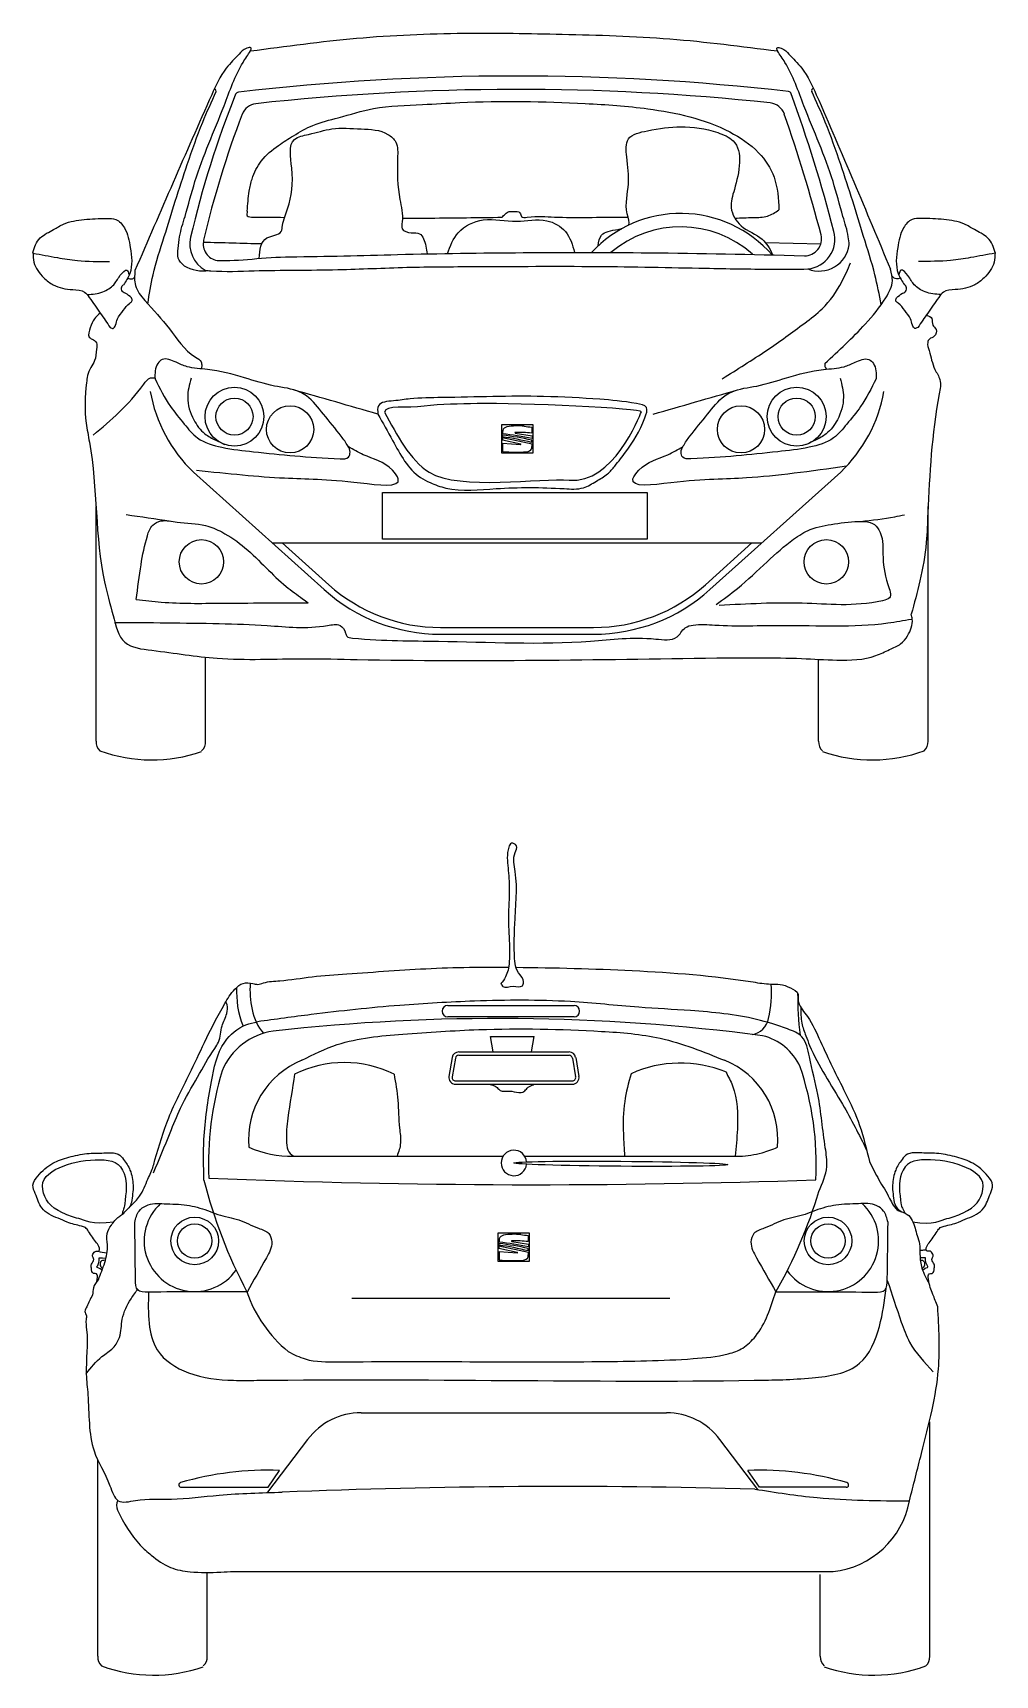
# Model space of a CAD drawing. Header units: millimetres. Extents: x 294.14 to 303.98, y -37.47 to -32.12.
# Drawn here: x 301.1 to 303.975, y -37.032 to -32.124 of the extents above; entities that cross this region are included whole.
import ezdxf

# ---------------------------------------------------------------- set-up
doc = ezdxf.new("R2010")
doc.units = ezdxf.units.MM
doc.layers.add('Ibiza', color=7, linetype='Continuous')

msp = doc.modelspace()

# ---------------------------------------------------------------- linework, layer by layer
at = {"layer": 'Ibiza'}
for p, q in [((303.2893, -32.7508), (303.4548, -32.7544)), ((302.5034, -33.3218), (302.5034, -33.3208)), ((302.5415, -33.3198), (302.5918, -33.3283)), ((302.5906, -33.302), (302.5906, -33.3203)), ((302.5917, -33.3531), (302.503, -33.3344)), ((302.503, -33.3401), (302.503, -33.3344)), ((302.503, -33.3344), (302.503, -33.3401)), ((302.503, -33.3401), (302.5579, -33.3525)), ((302.5034, -33.3312), (302.5034, -33.3257)), ((302.5035, -33.3503), (302.5576, -33.3545)), ((302.5035, -33.3503), (302.5035, -33.3737)), ((302.591, -33.3483), (302.591, -33.341)), ((302.591, -33.3658), (302.5917, -33.3531)), ((302.5918, -33.3283), (302.5918, -33.3363)), ((301.9709, -33.7878), (301.5798, -33.4367)), ((303.1232, -33.7878), (303.5142, -33.4367)), ((301.2889, -34.2404), (301.2889, -33.5397)), ((303.7749, -34.2404), (303.7749, -33.5397)), ((301.8153, -33.6482), (303.2787, -33.6482)), ((301.9842, -33.773), (301.8453, -33.6482)), ((303.1098, -33.773), (303.2488, -33.6482)), ((302.3183, -33.901), (302.7757, -33.901)), ((302.3183, -33.921), (302.7757, -33.921)), ((301.6159, -34.2404), (301.6159, -33.9898)), ((303.448, -34.2404), (303.448, -33.9961)), ((302.4753, -35.1693), (302.4678, -35.1231)), ((302.4678, -35.1231), (302.5977, -35.1231)), ((302.5898, -35.1693), (302.5977, -35.1231)), ((302.3529, -35.1859), (302.3432, -35.2425)), ((302.3628, -35.1876), (302.353, -35.2442)), ((302.3726, -35.1693), (302.7023, -35.1693)), ((302.3726, -35.1793), (302.7023, -35.1793)), ((302.7122, -35.1876), (302.722, -35.2442)), ((302.7221, -35.1859), (302.7318, -35.2425)), ((302.3629, -35.2559), (302.7121, -35.2559)), ((302.3629, -35.2659), (302.7121, -35.2659)), ((301.8785, -35.4811), (302.505, -35.4811)), ((302.57, -35.4811), (303.2121, -35.4811)), ((302.5802, -35.7176), (302.5802, -35.736)), ((302.5813, -35.7688), (302.4926, -35.7501)), ((302.4926, -35.7558), (302.4926, -35.7501)), ((302.4926, -35.7501), (302.4926, -35.7558)), ((302.4926, -35.7558), (302.5475, -35.7682)), ((302.493, -35.7375), (302.493, -35.7365)), ((302.493, -35.7469), (302.493, -35.7414)), ((302.4931, -35.7659), (302.5472, -35.7701)), ((302.4931, -35.7659), (302.4931, -35.7893)), ((302.5311, -35.7355), (302.5814, -35.7439)), ((302.5806, -35.7639), (302.5806, -35.7567)), ((302.5806, -35.7814), (302.5813, -35.7688)), ((302.5814, -35.7439), (302.5814, -35.752)), ((301.2985, -35.7847), (301.3084, -35.7847)), ((301.3084, -35.7847), (301.3184, -35.7861)), ((303.7573, -35.7842), (303.7512, -35.7846)), ((303.7672, -35.7842), (303.7573, -35.7842)), ((302.053, -35.9051), (303.003, -35.9051)), ((302.0809, -36.2478), (302.9933, -36.2478)), ((303.7799, -36.9754), (303.7799, -36.2747)), ((301.8026, -36.4845), (301.9213, -36.3273)), ((303.2659, -36.477), (303.1529, -36.3273)), ((301.2939, -36.9754), (301.2939, -36.3885)), ((301.8029, -36.4702), (301.8373, -36.4199)), ((303.2713, -36.4702), (303.2369, -36.4199)), ((301.5435, -36.4702), (301.8029, -36.4702)), ((303.5307, -36.4702), (303.2713, -36.4702)), ((301.6209, -36.9754), (301.6209, -36.7248)), ((301.7007, -36.722), (303.4914, -36.722)), ((303.453, -36.9754), (303.453, -36.7311))]:
    msp.add_line(p, q, dxfattribs=at)
for points in [[(302.5002, -33.3787), (302.5948, -33.3787), (302.5948, -33.2956), (302.5007, -33.2956, 0.414214), (302.5002, -33.2961)], [(302.4898, -35.7944), (302.5844, -35.7944), (302.5844, -35.7112), (302.4903, -35.7112, 0.414214), (302.4898, -35.7117)]]:
    msp.add_lwpolyline(points, format="xyb", close=True, dxfattribs=at)
msp.add_lwpolyline([(302.1448, -33.4979), (302.9353, -33.4979), (302.9353, -33.6366), (302.1448, -33.6366)], close=True, dxfattribs=at)
for points in [[(302.3398, -35.0306), (302.7171, -35.0306)], [(302.7171, -35.0643), (302.3398, -35.0643)]]:
    msp.add_lwpolyline(points, dxfattribs=at)
for centre, radius in [((301.7026, -33.2708), 0.088), ((301.7026, -33.2708), 0.0554), ((303.3824, -33.2708), 0.088), ((303.3824, -33.2708), 0.0554), ((301.8688, -33.3089), 0.0705), ((303.2161, -33.3089), 0.0705), ((301.6039, -33.7047), 0.0664), ((303.4711, -33.7047), 0.0664), ((301.5838, -35.7343), 0.0712), ((303.4761, -35.7343), 0.0712), ((301.5838, -35.7343), 0.0512), ((303.4761, -35.7343), 0.0512)]:
    msp.add_circle(centre, radius, dxfattribs=at)
for centre, radius, start, end in [((302.5451, -39.4164), 7.1634, 83.48287, 96.66074), ((302.5451, -39.4164), 7.1234, 83.88741, 96.27309), ((303.4333, -32.2968), 0.00638, 95.2225, 201.4509), ((304.3698, -33.3814), 2.872, 158.0439, 166.9865), ((301.7154, -32.3113), 0.01, 96.6607, 158.0439), ((301.7722, -32.3854), 0.05, 96.2731, 159.0211), ((303.2983, -32.3833), 0.05, 19.1446, 83.8874), ((303.357, -32.3093), 0.01, 19.7388, 83.4829), ((298.7607, -33.9585), 4.8932, 14.6942, 19.7388), ((304.3698, -33.3814), 2.832, 159.0211, 166.9865), ((298.7607, -33.9585), 4.8532, 14.6942, 19.1446), ((303.0358, -33.0265), 0.3628, 41.1867, 137.2356), ((301.6592, -32.755), 0.09, 166.9865, 240.5146), ((303.0358, -33.0265), 0.3228, 48.2792, 130.3066), ((303.4068, -32.7401), 0.05, 268.5026, 14.6942), ((303.4068, -32.7401), 0.09, 275.8544, 14.6942), ((301.6592, -32.755), 0.05, 166.9865, 260.9242), ((303.4492, -32.7445), 0.0914, 248.6823, 351.9823), ((301.6111, -32.7181), 0.1176, 239.864, 277.7616), ((303.4838, -33.1167), 0.0177, 164.8412, 224.3252), ((301.8887, -33.1163), 0.445, 190.2511, 226.0425), ((303.2053, -33.1163), 0.445, 313.9575, 349.7489), ((302.5671, -33.3213), 0.0637, 172.0596, 180.4674), ((302.3143, -34.7494), 1.4401, 78.8916, 82.4559), ((302.5185, -33.3167), 0.0151, 96.6756, 164.0477), ((302.5491, -33.4704), 0.1718, 83.5018, 100.8527), ((302.5417, -33.3188), 0.001, 90.5347, 260.4728), ((302.5455, -33.7289), 0.4111, 83.7092, 90.5347), ((302.6234, -32.875), 0.4282, 262.642, 265.6046), ((302.349, -34.4686), 1.1532, 77.8857, 82.3077), ((302.3905, -34.1439), 0.8205, 75.8553, 82.0945), ((302.5576, -33.3535), 0.001, 265.5602, 77.2772), ((302.5749, -33.3576), 0.018, 270.9031, 333.2205), ((302.5045, -33.3737), 0.001, 180, 262.7843), ((302.5443, -33.0588), 0.3184, 262.7843, 275.5536), ((302.3183, -33.401), 0.52, 228.0732, 270), ((302.3183, -33.401), 0.5, 228.0732, 270), ((302.7757, -33.401), 0.5, 270, 311.9268), ((302.7757, -33.401), 0.52, 270, 311.9268), ((301.322, -34.2439), 0.0332, 173.9962, 229.9499), ((301.5828, -34.2439), 0.0332, 310.0501, 6.0038), ((303.481, -34.2439), 0.0332, 173.9962, 229.9499), ((303.7419, -34.2439), 0.0332, 310.0501, 6.0038), ((301.4555, -33.8452), 0.4515, 249.9308, 289.2743), ((303.6083, -33.8452), 0.4515, 250.7257, 290.0692), ((302.9454, -34.9888), 0.3618, 347.1857, 3.5309), ((302.3398, -35.0475), 0.0169, 90, 270), ((302.7171, -35.0475), 0.0169, 270, 90), ((304.5034, -34.9935), 1.1181, 179.9918, 186.4502), ((302.4937, -41.0917), 6.0223, 82.49131, 96.43703), ((303.2423, -35.061), 0.0564, 276.9233, 351.8322), ((301.8462, -35.3012), 0.1959, 98.1448, 157.3943), ((303.2428, -35.2809), 0.1643, 24.1864, 76.6852), ((302.3726, -35.1893), 0.02, 90, 170.2082), ((302.3726, -35.1893), 0.01, 90, 170.2082), ((302.7023, -35.1893), 0.02, 9.7918, 90), ((302.7023, -35.1893), 0.01, 9.7918, 90), ((302.6098, -35.5059), 0.985, 163.4897, 182.3647), ((301.9998, -35.4308), 0.2552, 112.0806, 185.3089), ((302.0308, -35.5349), 0.3339, 63.583, 116.417), ((303.035, -35.562), 0.3594, 67.8007, 114.2449), ((303.071, -35.4308), 0.2552, 354.6911, 67.9194), ((302.5357, -35.5054), 0.9053, 357.0946, 18.8072), ((302.3629, -35.2459), 0.02, 170.2082, 270), ((302.3629, -35.2459), 0.01, 170.2082, 270), ((302.7121, -35.2459), 0.02, 270, 9.7918), ((302.7121, -35.2459), 0.01, 270, 9.7918), ((301.8746, -35.1565), 0.3246, 246.6004, 270.6835), ((302.5375, -35.5011), 0.0381, 4.8494, 354.2369), ((303.0873, -35.1756), 1.5234, 194.3109, 207.7888), ((302.5966, -11.4565), 24.1096, 267.692, 272.00436), ((301.5838, -35.7343), 0.1512, 132.3605, 324.8664), ((302.1006, -35.1856), 1.4065, 330.1396, 343.4464), ((303.4761, -35.7343), 0.1512, 216.1847, 47.6395), ((302.5567, -35.737), 0.0637, 172.0596, 180.4674), ((302.5081, -35.7323), 0.0151, 96.6756, 164.0477), ((302.5387, -35.8861), 0.1718, 83.5018, 100.8527), ((302.613, -35.2907), 0.4282, 262.642, 265.6046), ((301.405, -35.1361), 0.6388, 259.9817, 262.507), ((302.3039, -37.1651), 1.4401, 78.8916, 82.4559), ((302.3386, -36.8842), 1.1532, 77.8857, 82.3077), ((302.3801, -36.5596), 0.8205, 75.8553, 82.0945), ((302.5313, -35.7345), 0.001, 90.5347, 260.4728), ((302.5351, -36.1446), 0.4111, 83.7092, 90.5347), ((302.5472, -35.7691), 0.001, 265.5602, 77.2772), ((302.4941, -35.7893), 0.001, 180, 262.7843), ((302.5339, -35.4745), 0.3184, 262.7843, 275.5536), ((302.5645, -35.7733), 0.018, 270.9031, 333.2205), ((302.1159, -35.7582), 0.3974, 198.7379, 230.4992), ((302.0809, -36.4478), 0.2, 90, 142.9531), ((302.9933, -36.4478), 0.2, 37.0469, 90), ((301.5435, -36.4632), 0.007, 106.3768, 270), ((301.8007, -37.3386), 0.9194, 87.7239, 106.3768), ((303.2734, -37.3386), 0.9194, 73.6232, 92.2761), ((303.5307, -36.4632), 0.007, 270, 73.6232), ((301.3857, -36.525), 0.0352, 154.1406, 202.8548), ((302.6908, -57.3123), 20.8443, 88.44222, 92.32406), ((303.4634, -36.4631), 0.2604, 276.1759, 349.4534), ((301.7677, -36.3469), 0.4567, 204.8329, 220.521), ((301.327, -36.9789), 0.0332, 173.9962, 229.9499), ((301.4605, -36.5802), 0.4515, 249.9308, 289.2743), ((301.5878, -36.9789), 0.0332, 310.0501, 6.0038), ((303.486, -36.9789), 0.0332, 173.9962, 229.9499), ((303.6133, -36.5802), 0.4515, 250.7257, 290.0692), ((303.7469, -36.9789), 0.0332, 310.0501, 6.0038)]:
    msp.add_arc(centre, radius, start, end, dxfattribs=at)
msp.add_ellipse((302.857, -35.5036), major_axis=(-0.3195, 0.0025), ratio=0.023347, dxfattribs=at)
for points in [[(301.7508, -32.1782), (302.0672, -32.1402), (302.3882, -32.125), (302.6818, -32.128), (303.0039, -32.142), (303.3248, -32.1782)], [(301.7508, -32.1782), (301.7518, -32.1683), (301.7393, -32.1698), (301.7164, -32.1875), (301.6781, -32.2295), (301.6346, -32.309), (301.4052, -32.8343)], [(301.552, -32.8198), (301.5346, -32.7976), (301.5346, -32.7681), (301.5388, -32.7333), (301.5548, -32.6726), (301.5846, -32.5684), (301.6713, -32.3423), (301.7282, -32.2123), (301.7508, -32.1782)], [(303.3248, -32.1782), (303.3237, -32.1683), (303.3363, -32.1698), (303.3591, -32.1875), (303.3975, -32.2295), (303.441, -32.309), (303.6626, -32.8306)], [(301.4435, -32.9342), (301.4594, -32.8472), (301.493, -32.7325), (301.5257, -32.6267), (301.5616, -32.5171), (301.6077, -32.3912), (301.6482, -32.2992)], [(301.7407, -32.6566), (301.7467, -32.5968), (301.7551, -32.5608), (301.7827, -32.507), (301.8342, -32.4603), (301.8785, -32.4316), (301.9372, -32.4005), (302.0127, -32.3777), (302.1182, -32.3502), (302.2643, -32.3382), (302.3758, -32.3322), (302.7509, -32.3351), (302.938, -32.351), (303.0628, -32.3749), (303.1822, -32.42), (303.2685, -32.4823), (303.3149, -32.5552), (303.3295, -32.6533)], [(303.635, -32.9363), (303.6162, -32.8472), (303.5825, -32.7325), (303.5499, -32.6267), (303.5139, -32.5171), (303.4679, -32.3912), (303.4273, -32.2992)], [(301.7762, -32.7982), (301.7993, -32.7366), (301.8421, -32.7172), (301.846, -32.6997), (301.8614, -32.6494), (301.8737, -32.5282), (301.8819, -32.4424), (301.9241, -32.4274), (301.9936, -32.4111), (302.0809, -32.4111), (302.1613, -32.4274), (302.1845, -32.4506), (302.1899, -32.4982), (302.1967, -32.6221), (302.2035, -32.6889), (302.2035, -32.7093), (302.2308, -32.7215), (302.2553, -32.7243), (302.2744, -32.761), (302.2786, -32.7845)], [(301.1005, -32.7808), (301.1081, -32.7572), (301.1225, -32.7369), (301.1622, -32.7116), (301.1918, -32.6955), (301.2536, -32.682), (301.3203, -32.6786), (301.3482, -32.682), (301.3736, -32.7065), (301.3914, -32.7656), (301.3956, -32.8053), (301.3897, -32.8433), (301.3711, -32.8771)], [(302.3392, -32.7842), (302.3712, -32.7211), (302.446, -32.6832), (302.5456, -32.6867), (302.6358, -32.6856), (302.6915, -32.7176), (302.7188, -32.7804)], [(303.2525, -32.6758), (303.2952, -32.6713), (303.3295, -32.6533)], [(303.975, -32.7808), (303.9674, -32.7572), (303.953, -32.7369), (303.9133, -32.7116), (303.8837, -32.6955), (303.822, -32.682), (303.7552, -32.6786), (303.7273, -32.682), (303.7019, -32.7065), (303.6842, -32.7656), (303.68, -32.8053), (303.6859, -32.8433), (303.7045, -32.8771)], [(301.1005, -32.7808), (301.1031, -32.8097), (301.1331, -32.8557), (301.1612, -32.8772), (301.2193, -32.8912), (301.2548, -32.8987), (301.2689, -32.9146), (301.3017, -32.9614), (301.3313, -33.0048)], [(303.975, -32.7808), (303.9725, -32.8097), (303.9424, -32.8557), (303.9143, -32.8772), (303.8563, -32.8912), (303.8207, -32.8987), (303.8067, -32.9146), (303.7739, -32.9614), (303.7443, -33.0048)], [(303.9754, -32.7822), (303.9022, -32.7956), (303.8425, -32.8041), (303.7467, -32.8071)], [(303.1599, -33.1575), (303.2924, -33.0729), (303.4063, -32.9914), (303.4587, -32.9483), (303.5172, -32.8683), (303.5434, -32.8114)], [(303.4667, -33.112), (303.5875, -32.9942), (303.6489, -32.9154), (303.6684, -32.8647), (303.6626, -32.8306)], [(301.3952, -32.9157), (301.3764, -32.9022), (301.366, -32.8941), (301.3651, -32.8862), (301.3674, -32.8798), (301.3711, -32.8771)], [(301.4052, -32.8343), (301.4068, -32.8791), (301.435, -32.9238), (301.508, -33.0083), (301.5859, -33.0928), (301.6031, -33.1073), (301.6047, -33.1189), (301.6039, -33.1282)], [(303.6804, -32.9157), (303.6991, -32.9022), (303.7095, -32.8941), (303.7104, -32.8862), (303.7081, -32.8798), (303.7045, -32.8771)], [(301.3313, -33.0048), (301.3401, -33.0073), (301.3471, -32.9972), (301.3528, -32.9789), (301.3705, -32.9536), (301.3895, -32.9315), (301.3964, -32.9258), (301.3952, -32.9157)], [(303.7443, -33.0048), (303.7354, -33.0073), (303.7285, -32.9972), (303.7228, -32.9789), (303.7051, -32.9536), (303.6861, -32.9315), (303.6791, -32.9258), (303.6804, -32.9157)], [(301.3008, -32.9619), (301.2841, -32.9786), (301.2716, -33.005), (301.2688, -33.0334), (301.2813, -33.0418), (301.2903, -33.0501), (301.2903, -33.0696), (301.2848, -33.1036), (301.273, -33.1244), (301.2639, -33.1481), (301.2604, -33.1696), (301.2594, -33.2904), (301.2692, -33.3469), (301.3143, -33.7648), (301.3398, -33.8648), (301.3751, -33.9452), (301.4557, -33.9691), (301.6512, -33.9929), (301.9124, -33.9944), (302.069, -33.9967), (303.1437, -33.9921), (303.3972, -33.9937), (303.5026, -33.9982), (303.6191, -33.985), (303.6601, -33.967), (303.6931, -33.9497), (303.7136, -33.9261), (303.7277, -33.8758), (303.7246, -33.8616)], [(301.4652, -33.1579), (301.4734, -33.1118), (301.4867, -33.1002), (301.5279, -33.1085), (301.5609, -33.1216), (301.622, -33.1299), (301.7327, -33.1546), (301.8218, -33.1794), (301.8978, -33.1975), (301.9176, -33.2091), (301.9688, -33.2635), (302.0216, -33.3295), (302.0414, -33.3585), (302.048, -33.3773), (302.0431, -33.3922), (302.0183, -33.3971), (301.7591, -33.3757), (301.665, -33.3625), (301.5923, -33.3344), (301.5527, -33.2932), (301.5114, -33.2404), (301.4652, -33.1579)], [(303.6197, -33.1579), (303.6115, -33.1118), (303.5983, -33.1002), (303.557, -33.1085), (303.524, -33.1216), (303.4629, -33.1299), (303.3523, -33.1546), (303.2631, -33.1794), (303.1872, -33.1975), (303.1674, -33.2091), (303.1162, -33.2635), (303.0633, -33.3295), (303.0435, -33.3585), (303.0369, -33.3773), (303.0419, -33.3922), (303.0666, -33.3971), (303.3259, -33.3757), (303.42, -33.3625), (303.4926, -33.3344), (303.5322, -33.2932), (303.5735, -33.2404), (303.6197, -33.1579)], [(301.2808, -33.3259), (301.4314, -33.1743), (301.4515, -33.1554), (301.4651, -33.1551)], [(301.5727, -33.1563), (301.5628, -33.2129), (301.5808, -33.28), (301.6143, -33.3221), (301.6464, -33.3413), (301.6732, -33.3537)], [(303.5123, -33.1563), (303.5221, -33.2129), (303.5042, -33.28), (303.4706, -33.3221), (303.4385, -33.3413), (303.4118, -33.3537)], [(302.1312, -33.2635), (301.8791, -33.1907)], [(302.1312, -33.2635), (302.1325, -33.2386), (302.1778, -33.2237), (302.2273, -33.2177), (302.3226, -33.2139), (302.6261, -33.2107), (302.7938, -33.2191), (302.9042, -33.2316), (302.9333, -33.2433), (302.9291, -33.274), (302.8719, -33.376), (302.8388, -33.4185), (302.8172, -33.4421), (302.7841, -33.4637), (302.745, -33.4833), (302.6879, -33.4861), (302.4842, -33.4861), (302.3339, -33.4842), (302.2872, -33.468), (302.2587, -33.4528), (302.1751, -33.3423), (302.1312, -33.2635)], [(302.9537, -33.2635), (303.2058, -33.1907)], [(301.3792, -33.5634), (301.5112, -33.5829)], [(303.5729, -33.5839), (303.676, -33.57), (303.7042, -33.5641)], [(303.774, -33.5592), (303.7697, -33.6471), (303.7504, -33.762), (303.7246, -33.8616)], [(301.4093, -33.8172), (301.4235, -33.7133), (301.4424, -33.6267), (301.4582, -33.5952), (301.4834, -33.5826), (301.531, -33.5862), (301.6162, -33.5963), (301.665, -33.6156), (301.7339, -33.6627), (301.7972, -33.7227), (301.8572, -33.7783), (301.9063, -33.8153), (301.9226, -33.8273)], [(303.1422, -33.8323), (303.2057, -33.784), (303.294, -33.7047), (303.3734, -33.6368), (303.4232, -33.6081), (303.495, -33.5915), (303.5774, -33.5839), (303.6091, -33.59), (303.628, -33.6088), (303.6401, -33.6813), (303.6552, -33.7726), (303.6597, -33.8126), (303.6393, -33.8209), (303.3991, -33.8285), (303.1513, -33.8353)], [(301.4093, -33.8172), (301.484, -33.8251), (301.6608, -33.8284), (301.9226, -33.8273)], [(301.3437, -33.8856), (301.6573, -33.8893), (301.8, -33.895), (301.9803, -33.895), (302.0179, -33.895), (302.0348, -33.9175), (302.0385, -33.9269), (302.0554, -33.9325), (302.3127, -33.9419), (302.7662, -33.9419), (302.9612, -33.9354), (303.0249, -33.9289), (303.0366, -33.9159), (303.0496, -33.9016), (303.073, -33.8938), (303.138, -33.8938), (303.3409, -33.8946), (303.6549, -33.8874), (303.7255, -33.8759)], [(302.4986, -34.9653), (302.5124, -34.9452), (302.52, -34.9251), (302.5237, -34.9), (302.5225, -34.8146), (302.5212, -34.7656), (302.5237, -34.6827), (302.5201, -34.6199), (302.5225, -34.5571), (302.53, -34.5458), (302.5451, -34.5533), (302.5413, -34.5734), (302.5413, -34.63), (302.5401, -34.7882), (302.5388, -34.8749), (302.5514, -34.9327), (302.5665, -34.9603), (302.5627, -34.9716), (302.5351, -34.9729), (302.5049, -34.9741), (302.4986, -34.9653)], [(301.4649, -35.4916), (301.5062, -35.366), (301.5681, -35.2349), (301.6131, -35.1412), (301.6734, -35.0251), (301.7038, -34.9819), (301.729, -34.9644), (301.7577, -34.9646)], [(303.4488, -35.5863), (303.4725, -35.5117), (303.468, -35.4563), (303.4457, -35.297), (303.4204, -35.1838), (303.398, -35.1243), (303.355, -35.1006), (303.2626, -35.0722), (303.0656, -35.046), (302.9106, -35.0357), (302.7068, -35.0191), (302.4194, -35.0176), (302.1966, -35.0303), (301.9322, -35.0578), (301.7711, -35.0792)], [(301.6112, -35.5522), (301.6114, -35.4307), (301.6336, -35.258), (301.6735, -35.1399), (301.737, -35.0882), (301.7711, -35.0792)], [(301.9039, -35.1943), (302.0096, -35.1476), (302.2054, -35.1164), (302.4323, -35.1026), (302.7996, -35.1078), (302.9746, -35.1285), (303.167, -35.1943)], [(302.4586, -35.2661), (302.4878, -35.2758), (302.4966, -35.2846), (302.5082, -35.2865), (302.5314, -35.2869), (302.5597, -35.2902), (302.5675, -35.2874), (302.5773, -35.2777), (302.5916, -35.2689), (302.5977, -35.2661)], [(303.8039, -35.9306), (303.7893, -35.8938), (303.776, -35.8482), (303.7786, -35.8327), (303.7868, -35.8312), (303.7935, -35.8157), (303.793, -35.8038), (303.7866, -35.7897), (303.7903, -35.777), (303.7872, -35.7703), (303.7824, -35.7652), (303.7714, -35.7644), (303.7698, -35.7552), (303.7781, -35.7397), (303.8022, -35.7055), (303.8115, -35.6943), (303.823, -35.69), (303.8658, -35.6781), (303.8927, -35.6665), (303.9195, -35.6545), (303.9412, -35.6357), (303.9612, -35.5925), (303.968, -35.5679), (303.9534, -35.5402), (303.9087, -35.5022), (303.8611, -35.4841), (303.8069, -35.4731), (303.7562, -35.4713), (303.7276, -35.4713), (303.7135, -35.4749), (303.6972, -35.4907), (303.6782, -35.5224), (303.669, -35.5677), (303.6738, -35.6188)], [(301.391, -35.6312), (301.4191, -35.5999), (301.4439, -35.5494), (301.46, -35.5102), (301.4649, -35.4916)], [(301.4046, -35.6786), (301.4178, -35.6449), (301.4384, -35.6288), (301.4927, -35.6229), (301.5602, -35.6273), (301.6218, -35.6434), (301.6526, -35.6552), (301.7157, -35.6713), (301.7744, -35.6962), (301.8052, -35.7124), (301.8141, -35.7373), (301.7979, -35.7842), (301.7407, -35.8868)], [(303.6553, -35.6786), (303.6421, -35.6449), (303.6216, -35.6288), (303.5673, -35.6229), (303.4998, -35.6273), (303.4382, -35.6434), (303.4073, -35.6552), (303.3442, -35.6713), (303.2855, -35.6962), (303.2547, -35.7124), (303.2459, -35.7373), (303.2621, -35.7842), (303.3204, -35.8859)], [(303.6738, -35.6188), (303.6824, -35.6364), (303.7023, -35.6496)], [(301.2959, -35.8493), (301.3149, -35.7987), (301.3228, -35.7456), (301.322, -35.7124), (301.3347, -35.687), (301.3569, -35.6617), (301.368, -35.6538), (301.3813, -35.641), (301.391, -35.6312)], [(301.4459, -35.8869), (301.4133, -35.8807), (301.4068, -35.8494), (301.4046, -35.6786)], [(303.6141, -35.8869), (303.6466, -35.8807), (303.6532, -35.8494), (303.6553, -35.6786)], [(303.7507, -35.7613), (303.7621, -35.7611), (303.7696, -35.7603)], [(301.2959, -35.8493), (301.281, -35.8743), (301.278, -35.8953), (301.269, -35.9133), (301.2618, -35.9307), (301.2558, -35.9451), (301.26, -35.9582), (301.2594, -35.968), (301.2608, -35.9991), (301.2599, -36.1325), (301.2646, -36.1937), (301.283, -36.3617), (301.3304, -36.4656), (301.3554, -36.5105), (301.4065, -36.5099), (301.5144, -36.5055), (301.6569, -36.4938), (301.8455, -36.4851)], [(301.2595, -36.1316), (301.3067, -36.0795), (301.3402, -36.0535), (301.3588, -36.0225), (301.3675, -35.9679), (301.3936, -35.9072), (301.4147, -35.8774)], [(301.4459, -35.8869), (301.4477, -35.9812), (301.4721, -36.0598), (301.5648, -36.128), (301.6995, -36.1507), (301.7695, -36.1507), (303.2552, -36.1507), (303.4287, -36.1433), (303.5706, -36.0999), (303.6297, -35.9897), (303.6496, -35.8765)], [(301.7396, -35.8859), (301.4459, -35.8869)], [(301.8631, -36.0648), (301.9143, -36.0869), (302.0125, -36.0955), (302.7949, -36.0946), (303.0734, -36.0859), (303.1779, -36.0714), (303.2214, -36.0541), (303.2592, -36.0193), (303.3204, -35.8859)], [(303.3204, -35.8859), (303.6141, -35.8869)], [(303.7194, -36.5108), (303.7553, -36.3691), (303.7868, -36.239), (303.806, -36.1171), (303.8039, -35.9306)], [(303.2574, -36.4757), (303.444, -36.5012), (303.7194, -36.5108)], [(301.4206, -36.6436), (301.4537, -36.673), (301.5113, -36.7098), (301.5701, -36.7226), (301.6615, -36.7238), (301.7007, -36.722)]]:
    msp.add_spline(points, degree=3, dxfattribs=at)
for points, knots in [([(303.5397, -32.7573), (303.5388, -32.7491), (303.536, -32.7208), (303.5154, -32.658), (303.4822, -32.5246), (303.4136, -32.375), (303.3672, -32.2396), (303.3325, -32.1894), (303.3248, -32.1782)], [0.00683937, 0.00683937, 0.00683937, 0.00683937, 0.00927756, 0.01554957, 0.0263929, 0.05061031, 0.06479988, 0.06888903, 0.06888903, 0.06888903, 0.06888903]), ([(301.6482, -32.2992), (301.6473, -32.2965), (301.6473, -32.2928), (301.6425, -32.2933), (301.641, -32.2945)], [0, 0, 0, 0, 0.000686818, 0.001201135, 0.001201135, 0.001201135, 0.001201135]), ([(302.881, -32.6985), (302.8811, -32.6983), (302.8843, -32.6905), (302.8655, -32.6437), (302.8857, -32.5784), (302.8749, -32.5067), (302.869, -32.4302), (302.9535, -32.4129), (303.0385, -32.3994), (303.1266, -32.4123), (303.229, -32.4554), (303.2057, -32.5653), (303.1785, -32.6481), (303.2148, -32.7114), (303.2792, -32.73), (303.3016, -32.7673), (303.3106, -32.7877)], [0.0141785, 0.0141785, 0.0141785, 0.0141785, 0.01426757, 0.01767089, 0.02670848, 0.03478385, 0.04019133, 0.04634302, 0.05638014, 0.06755878, 0.07273763, 0.08727083, 0.09286589, 0.099008, 0.10651355, 0.1117077, 0.1117077, 0.1117077, 0.1117077]), ([(301.7407, -32.6566), (301.7398, -32.662), (301.7374, -32.6749), (301.791, -32.6739), (301.8235, -32.6749), (301.8516, -32.6755), (301.852, -32.6756)], [0, 0, 0, 0, 0.00139612, 0.00330336, 0.01244024, 0.01257399, 0.01257399, 0.01257399, 0.01257399]), ([(302.2043, -32.678), (302.2322, -32.6779), (302.3338, -32.6772), (302.4316, -32.676), (302.5026, -32.6751)], [0.0480022, 0.0480022, 0.0480022, 0.0480022, 0.05613625, 0.07762702, 0.07762702, 0.07762702, 0.07762702]), ([(302.5026, -32.6751), (302.5054, -32.6719), (302.5113, -32.6652), (302.5225, -32.6562), (302.5377, -32.659), (302.5571, -32.6562), (302.5587, -32.6778), (302.6043, -32.6708), (302.6935, -32.6785), (302.7987, -32.674), (302.8731, -32.6749), (302.8788, -32.675)], [0, 0, 0, 0, 0.00131308, 0.00270509, 0.00394288, 0.00597925, 0.00717922, 0.00891068, 0.01702538, 0.03731091, 0.03900895, 0.03900895, 0.03900895, 0.03900895]), ([(302.7891, -32.7606), (302.7901, -32.7478), (302.7962, -32.7193), (302.8309, -32.7146), (302.8564, -32.71), (302.8601, -32.7092)], [0.001949285, 0.001949285, 0.001949285, 0.001949285, 0.005487354, 0.01076726, 0.011691237, 0.011691237, 0.011691237, 0.011691237]), ([(301.1006, -32.7822), (301.1248, -32.7868), (301.1688, -32.7951), (301.2447, -32.8072), (301.2968, -32.8072), (301.3288, -32.8071)], [0.00004517, 0.00004517, 0.00004517, 0.00004517, 0.00744049, 0.01347804, 0.02305827, 0.02305827, 0.02305827, 0.02305827]), ([(301.6513, -32.8043), (301.7152, -32.8065), (301.7926, -32.794), (301.9765, -32.7922), (302.0825, -32.7889), (302.4405, -32.7805), (302.6906, -32.7789), (303.0968, -32.7825), (303.2407, -32.7858), (303.4055, -32.7901)], [0.0091263, 0.0091263, 0.0091263, 0.0091263, 0.0321039, 0.0321039, 0.0642078, 0.0642078, 0.1393182, 0.1393182, 0.1860827, 0.1860827, 0.1860827, 0.1860827]), ([(301.2624, -32.9059), (301.2783, -32.9052), (301.307, -32.9026), (301.344, -32.8789), (301.3555, -32.8538), (301.3817, -32.824), (301.3856, -32.8408), (301.3881, -32.8473)], [0.00102769, 0.00102769, 0.00102769, 0.00102769, 0.00578626, 0.00967981, 0.01296195, 0.01562707, 0.01710857, 0.01710857, 0.01710857, 0.01710857]), ([(301.6149, -32.8333), (301.6207, -32.8341), (301.6704, -32.8385), (301.8008, -32.8323), (301.9968, -32.8342), (302.2162, -32.823), (302.4748, -32.8225), (302.772, -32.8202), (303.0682, -32.8266), (303.2748, -32.8305), (303.3835, -32.8302), (303.416, -32.8296)], [0.0066254, 0.0066254, 0.0066254, 0.0066254, 0.0083501, 0.0212002, 0.046208, 0.0668838, 0.0871337, 0.1237537, 0.156148, 0.175739, 0.186279, 0.186279, 0.186279, 0.186279]), ([(303.8132, -32.9059), (303.7973, -32.9052), (303.7685, -32.9026), (303.7317, -32.879), (303.7198, -32.8536), (303.694, -32.8241), (303.6892, -32.841), (303.6874, -32.8473)], [0.00102677, 0.00102677, 0.00102677, 0.00102677, 0.00578626, 0.00967981, 0.01296195, 0.01562707, 0.01719879, 0.01719879, 0.01719879, 0.01719879]), ([(301.3837, -32.8565), (301.388, -32.8583), (301.3952, -32.8611), (301.4013, -32.8572), (301.4041, -32.8548)], [0, 0, 0, 0, 0.001143298, 0.002173483, 0.002173483, 0.002173483, 0.002173483]), ([(303.6914, -32.8568), (303.6876, -32.8583), (303.6786, -32.8618), (303.6715, -32.8551), (303.6674, -32.8511)], [0, 0, 0, 0, 0.001143298, 0.002673657, 0.002673657, 0.002673657, 0.002673657]), ([(303.7694, -32.9679), (303.777, -32.97), (303.791, -32.975), (303.7845, -32.9985), (303.8038, -33.0094), (303.7967, -33.0331), (303.7789, -33.0361), (303.771, -33.0537), (303.7828, -33.0848), (303.7884, -33.1233), (303.8164, -33.1621), (303.7861, -33.3116), (303.7797, -33.4424), (303.774, -33.5592)], [0.00026814, 0.00026814, 0.00026814, 0.00026814, 0.00228519, 0.00425506, 0.0058352, 0.0079441, 0.00965701, 0.01074829, 0.01322051, 0.01916351, 0.02251802, 0.02679842, 0.0625723, 0.0625723, 0.0625723, 0.0625723]), ([(302.1507, -33.2575), (302.1533, -33.2349), (302.2182, -33.2464), (302.3199, -33.2329), (302.3753, -33.2331), (302.5547, -33.2292), (302.923, -33.2464), (302.9115, -33.2725), (302.8341, -33.4721), (302.6187, -33.4533), (302.3754, -33.4926), (302.2253, -33.4007), (302.1892, -33.3258), (302.1507, -33.2575)], [0.0004181, 0.0004181, 0.0004181, 0.0004181, 0.0163317, 0.0163317, 0.0322453, 0.0322453, 0.0704507, 0.0704507, 0.1266709, 0.1266709, 0.1628892, 0.1628892, 0.1866187, 0.1866187, 0.1866187, 0.1866187]), ([(301.5888, -33.431), (301.682, -33.4407), (301.8553, -33.4586), (301.9993, -33.4559), (302.2171, -33.4868), (302.1592, -33.407), (302.1011, -33.3941), (302.0576, -33.3696), (302.043, -33.3614)], [0.0000806, 0.0000806, 0.0000806, 0.0000806, 0.02652639, 0.04922251, 0.06060666, 0.06374549, 0.0736163, 0.07861806, 0.07861806, 0.07861806, 0.07861806]), ([(303.5315, -33.4191), (303.4254, -33.434), (303.2397, -33.4601), (303.0855, -33.4558), (302.8679, -33.4868), (302.9258, -33.407), (302.9838, -33.3941), (303.0273, -33.3696), (303.0419, -33.3614)], [0.00038192, 0.00038192, 0.00038192, 0.00038192, 0.03048628, 0.05318239, 0.06456655, 0.06770537, 0.07757619, 0.08257795, 0.08257795, 0.08257795, 0.08257795]), ([(301.7577, -34.9646), (301.7623, -34.9661), (301.7729, -34.9694), (301.7992, -34.9585), (301.8542, -34.9569), (301.9367, -34.9425), (302.0876, -34.9331), (302.2495, -34.9201), (302.4098, -34.9158), (302.4871, -34.916), (302.5207, -34.9163), (302.5218, -34.9163)], [0, 0, 0, 0, 0.00141033, 0.00322958, 0.00815417, 0.01791352, 0.02826611, 0.05351805, 0.06661546, 0.07637536, 0.07670134, 0.07670134, 0.07670134, 0.07670134]), ([(302.5437, -34.9164), (302.6595, -34.9175), (302.896, -34.9236), (303.151, -34.9424), (303.2963, -34.9677), (303.3353, -34.9655), (303.3616, -34.9764), (303.3901, -34.9906), (303.3855, -35.0101), (303.3909, -35.0345), (303.424, -35.0716), (303.4534, -35.1382), (303.4887, -35.2152), (303.5311, -35.2972), (303.5745, -35.3894), (303.5912, -35.4607), (303.5998, -35.4972)], [0.0788872, 0.0788872, 0.0788872, 0.0788872, 0.1136488, 0.1499144, 0.1552753, 0.1580068, 0.1613171, 0.1642189, 0.1657849, 0.1666954, 0.1717034, 0.1800637, 0.1885647, 0.1970972, 0.2077839, 0.2190035, 0.2190035, 0.2190035, 0.2190035]), ([(301.4606, -35.5302), (301.4774, -35.4905), (301.5045, -35.4264), (301.543, -35.3285), (301.592, -35.2464), (301.6282, -35.1802), (301.6613, -35.1328), (301.6613, -35.0934), (301.6801, -35.0597), (301.6835, -35.033), (301.6785, -35.022), (301.677, -35.019)], [0, 0, 0, 0, 0.01292499, 0.02088857, 0.03151217, 0.04148815, 0.04366239, 0.04863617, 0.05260715, 0.05521959, 0.05621359, 0.05621359, 0.05621359, 0.05621359]), ([(303.3949, -35.0359), (303.3945, -35.052), (303.3948, -35.0813), (303.4088, -35.1185), (303.4412, -35.2031), (303.5152, -35.3105), (303.5687, -35.4165), (303.5915, -35.4627)], [0.00117003, 0.00117003, 0.00117003, 0.00117003, 0.00594271, 0.00991606, 0.01296832, 0.03315033, 0.0486047, 0.0486047, 0.0486047, 0.0486047]), ([(301.8822, -35.2358), (301.8754, -35.2795), (301.8668, -35.3345), (301.857, -35.4008), (301.8582, -35.432), (301.8581, -35.4633), (301.8722, -35.4756), (301.8797, -35.4811)], [0, 0, 0, 0, 0.01330202, 0.01675283, 0.01994136, 0.02283863, 0.02546959, 0.02546959, 0.02546959, 0.02546959]), ([(302.1794, -35.2358), (302.184, -35.2618), (302.1935, -35.3151), (302.1922, -35.3839), (302.2024, -35.4406), (302.1932, -35.468), (302.1883, -35.4811)], [0, 0, 0, 0, 0.00788897, 0.01619296, 0.02066829, 0.02478213, 0.02478213, 0.02478213, 0.02478213]), ([(302.8874, -35.2343), (302.88, -35.2619), (302.8642, -35.3206), (302.8632, -35.4043), (302.8667, -35.4587), (302.8682, -35.4811)], [0, 0, 0, 0, 0.0085586, 0.01817352, 0.02491432, 0.02491432, 0.02491432, 0.02491432]), ([(303.1708, -35.2292), (303.178, -35.2427), (303.2061, -35.2947), (303.2079, -35.3843), (303.2014, -35.4543), (303.1988, -35.4811)], [0, 0, 0, 0, 0.00456689, 0.01763059, 0.02574944, 0.02574944, 0.02574944, 0.02574944]), ([(301.2916, -35.8548), (301.2919, -35.8527), (301.2933, -35.8444), (301.2945, -35.8309), (301.2772, -35.833), (301.2751, -35.8167), (301.2737, -35.8025), (301.2862, -35.7907), (301.2759, -35.7786), (301.2813, -35.7705), (301.2862, -35.7626), (301.2991, -35.7679), (301.2997, -35.7509), (301.2853, -35.7339), (301.2715, -35.7136), (301.2587, -35.6933), (301.2347, -35.6872), (301.2071, -35.6813), (301.1761, -35.6658), (301.1486, -35.6562), (301.1204, -35.6325), (301.1113, -35.5997), (301.0954, -35.5657), (301.121, -35.5311), (301.1555, -35.5003), (301.2089, -35.4829), (301.2599, -35.471), (301.3051, -35.4722), (301.3362, -35.47), (301.3586, -35.4742), (301.3749, -35.4946), (301.394, -35.524), (301.4025, -35.5697), (301.3974, -35.6019), (301.3948, -35.6188)], [0.00814659, 0.00814659, 0.00814659, 0.00814659, 0.0087075, 0.01027694, 0.01111774, 0.01280513, 0.01399308, 0.0155477, 0.01686312, 0.01760461, 0.01830018, 0.01939965, 0.02033146, 0.02209042, 0.02627602, 0.02773857, 0.02896651, 0.03340921, 0.03633112, 0.03927412, 0.04214367, 0.04690401, 0.04945803, 0.05259084, 0.05846154, 0.06355093, 0.06908111, 0.07415126, 0.07701526, 0.07846854, 0.08074208, 0.08443455, 0.08906191, 0.094191, 0.094191, 0.094191, 0.094191]), ([(303.2121, -35.4811), (303.2348, -35.4797), (303.2734, -35.4746), (303.3099, -35.4604), (303.3252, -35.4544)], [0.00631952, 0.00631952, 0.00631952, 0.00631952, 0.01313419, 0.01802828, 0.01802828, 0.01802828, 0.01802828]), ([(301.3417, -35.6777), (301.2764, -35.6886), (301.2531, -35.6713), (301.2196, -35.6631), (301.2065, -35.6581), (301.1507, -35.6334), (301.1355, -35.6101), (301.1235, -35.5507), (301.1469, -35.5295), (301.21, -35.5011), (301.2479, -35.4926), (301.3253, -35.491), (301.3531, -35.4938), (301.3819, -35.5482), (301.3807, -35.578), (301.3756, -35.6119)], [0.02529884, 0.02529884, 0.02529884, 0.02529884, 0.0302924, 0.0302924, 0.03580868, 0.03580868, 0.04771758, 0.04771758, 0.05962647, 0.05962647, 0.07153537, 0.07153537, 0.08344427, 0.08344427, 0.09380722, 0.09380722, 0.09380722, 0.09380722]), ([(303.5998, -35.4972), (303.6091, -35.5156), (303.6281, -35.5531), (303.6576, -35.5993), (303.6781, -35.6453), (303.7136, -35.6505), (303.7333, -35.6801), (303.7397, -35.7115), (303.7517, -35.7447), (303.7496, -35.7779), (303.7552, -35.8197), (303.7701, -35.8472), (303.7786, -35.8625)], [0, 0, 0, 0, 0.00613708, 0.01253798, 0.01694544, 0.01987938, 0.02228208, 0.02698885, 0.02958196, 0.03273211, 0.03683297, 0.04204458, 0.04204458, 0.04204458, 0.04204458]), ([(303.7281, -35.6766), (303.7921, -35.6886), (303.8155, -35.6713), (303.849, -35.6631), (303.8621, -35.6581), (303.9179, -35.6334), (303.9331, -35.6101), (303.9451, -35.5507), (303.9217, -35.5295), (303.8586, -35.5011), (303.8207, -35.4926), (303.7433, -35.491), (303.7155, -35.4938), (303.6867, -35.5482), (303.6879, -35.578), (303.693, -35.6119)], [0.02529884, 0.02529884, 0.02529884, 0.02529884, 0.0302924, 0.0302924, 0.03580868, 0.03580868, 0.04771758, 0.04771758, 0.05962647, 0.05962647, 0.07153537, 0.07153537, 0.08344427, 0.08344427, 0.09380722, 0.09380722, 0.09380722, 0.09380722]), ([(301.3168, -35.792), (301.3094, -35.7919), (301.3011, -35.7936), (301.3003, -35.8084), (301.3057, -35.8143), (301.3086, -35.8172)], [0.000202367, 0.000202367, 0.000202367, 0.000202367, 0.001418312, 0.002574843, 0.003776975, 0.003776975, 0.003776975, 0.003776975]), ([(303.7518, -35.7907), (303.7563, -35.7913), (303.7647, -35.7931), (303.7655, -35.8079), (303.7601, -35.8137), (303.7572, -35.8166)], [0.000202367, 0.000202367, 0.000202367, 0.000202367, 0.001418312, 0.002574843, 0.003776975, 0.003776975, 0.003776975, 0.003776975]), ([(303.6532, -35.8521), (303.6668, -35.8936), (303.6873, -35.9555), (303.7225, -36.0536), (303.7641, -36.0973), (303.7906, -36.1251)], [0.00229303, 0.00229303, 0.00229303, 0.00229303, 0.01542234, 0.0219039, 0.03324445, 0.03324445, 0.03324445, 0.03324445])]:
    msp.add_open_spline(points, degree=3, knots=knots, dxfattribs=at)
for points in [[(303.1975, -32.6776), (303.2158, -32.677), (303.2341, -32.6764), (303.2525, -32.6758)], [(301.6096, -32.7492), (301.6678, -32.7507), (301.726, -32.7523), (301.7843, -32.7539)], [(301.709, -34.9768), (301.7078, -35.0125), (301.7119, -35.0544), (301.7284, -35.0919)], [(301.7497, -34.9644), (301.7461, -35.0118), (301.7549, -35.0768), (301.7893, -35.113)], [(301.3756, -35.6119), (301.374, -35.6438), (301.3715, -35.6316), (301.3666, -35.6549)], [(301.3948, -35.6188), (301.3927, -35.6245), (301.3907, -35.6302), (301.3874, -35.6348)], [(303.693, -35.6119), (303.6946, -35.6376), (303.6971, -35.6316), (303.7056, -35.6499)], [(301.2918, -35.8109), (301.2934, -35.8084), (301.301, -35.7966), (301.2985, -35.7847)], [(301.2921, -35.8138), (301.2919, -35.8125), (301.2918, -35.8115), (301.2918, -35.8109)], [(301.3069, -35.8223), (301.3036, -35.8188), (301.2989, -35.8158), (301.2921, -35.8138)], [(303.7589, -35.8217), (303.7621, -35.8182), (303.7669, -35.8153), (303.7737, -35.8132)], [(303.774, -35.8104), (303.7724, -35.8078), (303.7647, -35.7961), (303.7672, -35.7842)], [(303.7737, -35.8132), (303.7738, -35.812), (303.7739, -35.811), (303.774, -35.8104)]]:
    msp.add_open_spline(points, degree=3, dxfattribs=at)

doc.saveas('drawing.dxf')
